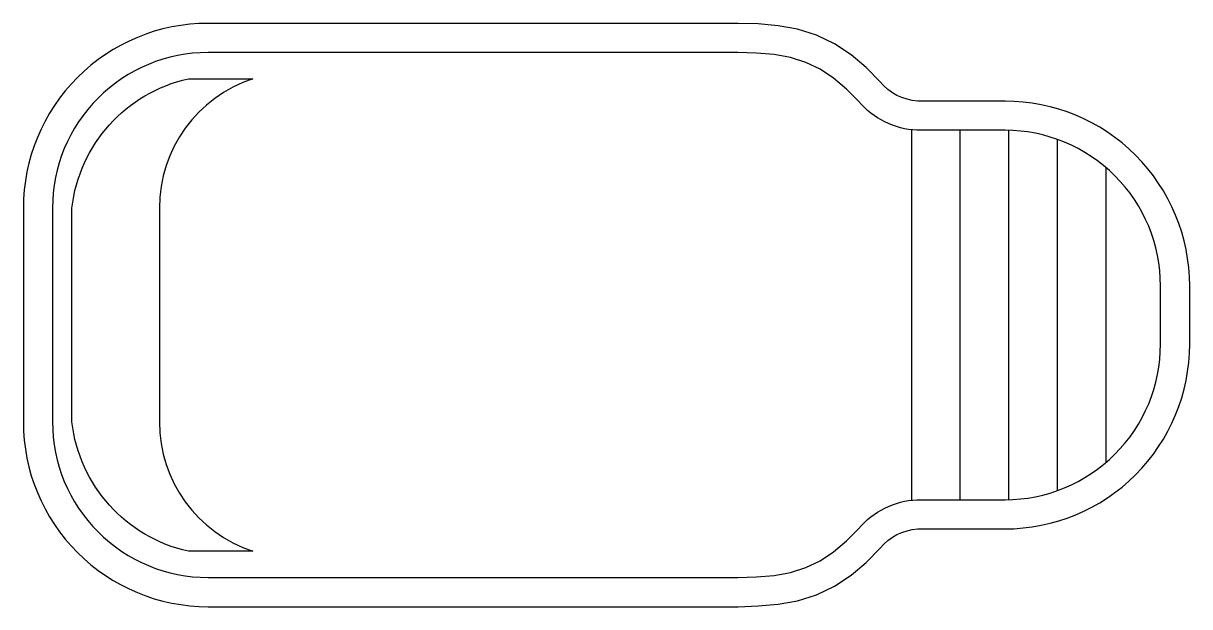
# Model space of a CAD drawing. Header units: millimetres. Extents: x 27.95 to 33.95, y 36.43 to 39.43.
import ezdxf

# ---------------------------------------------------------------- set-up
doc = ezdxf.new("R2010")
doc.units = ezdxf.units.MM
doc.header["$LTSCALE"] = 10
doc.layers.add('piscinas_igui', color=3, linetype='Continuous')

msp = doc.modelspace()

# ---------------------------------------------------------------- linework, layer by layer
at = {"layer": 'piscinas_igui', "color": 2}
for p, q in [((32.5168, 36.9742), (32.5168, 38.8786)), ((32.7668, 36.9764), (32.7668, 38.8764)), ((33.0168, 36.9767), (33.0168, 38.8762)), ((33.2668, 37.0234), (33.2668, 38.8295)), ((33.5168, 37.1685), (33.5168, 38.6844))]:
    msp.add_line(p, q, dxfattribs=at)
at = {"layer": 'piscinas_igui'}
for points in [[(33.9468, 37.7764), (33.9468, 38.0764, 0.414214), (32.9968, 39.0264), (32.5479, 39.0264, -0.210985), (32.3553, 39.1259), (32.2834, 39.1988), (32.2049, 39.2646), (32.1196, 39.3212), (32.0274, 39.3654), (31.9297, 39.396), (31.829, 39.4142), (31.727, 39.423), (31.6246, 39.4264), (28.8968, 39.4264, 0.414214), (27.9468, 38.4764), (27.9468, 37.3764, 0.414214), (28.8968, 36.4264), (31.6246, 36.4264), (31.727, 36.4299), (31.829, 36.4387), (31.9297, 36.4569), (32.0274, 36.4874), (32.1196, 36.5317), (32.2049, 36.5883), (32.2834, 36.6541), (32.3553, 36.7269, -0.210985), (32.5479, 36.8264), (32.9968, 36.8264, 0.414214)], [(33.7968, 37.7764), (33.7968, 38.0764, 0.414214), (32.9968, 38.8764), (32.5439, 38.8764, -0.208896), (32.2439, 39.0253), (32.1816, 39.0884), (32.115, 39.1442), (32.0454, 39.1904), (31.9723, 39.2255), (31.8938, 39.25), (31.8092, 39.2653), (31.718, 39.2732), (31.6221, 39.2764), (28.8968, 39.2764, 0.414214), (28.0968, 38.4764), (28.0968, 37.3764, 0.414214), (28.8968, 36.5764), (31.6221, 36.5764), (31.718, 36.5796), (31.8092, 36.5875), (31.8938, 36.6028), (31.9723, 36.6274), (32.0454, 36.6624), (32.115, 36.7086), (32.1816, 36.7645), (32.2439, 36.8275, -0.208896), (32.5439, 36.9764), (32.9968, 36.9764, 0.414214)]]:
    msp.add_lwpolyline(points, format="xyb", close=True, dxfattribs=at)
at = {"layer": 'piscinas_igui', "color": 2}
msp.add_lwpolyline([(28.7959, 36.7114, -0.320331), (28.1968, 37.3764), (28.1968, 38.4764, -0.320331), (28.7959, 39.1414), (29.1282, 39.1414, 0.323992), (28.6468, 38.4764), (28.6468, 37.3764, 0.323992), (29.1282, 36.7114)], format="xyb", close=True, dxfattribs=at)

doc.saveas('drawing.dxf')
